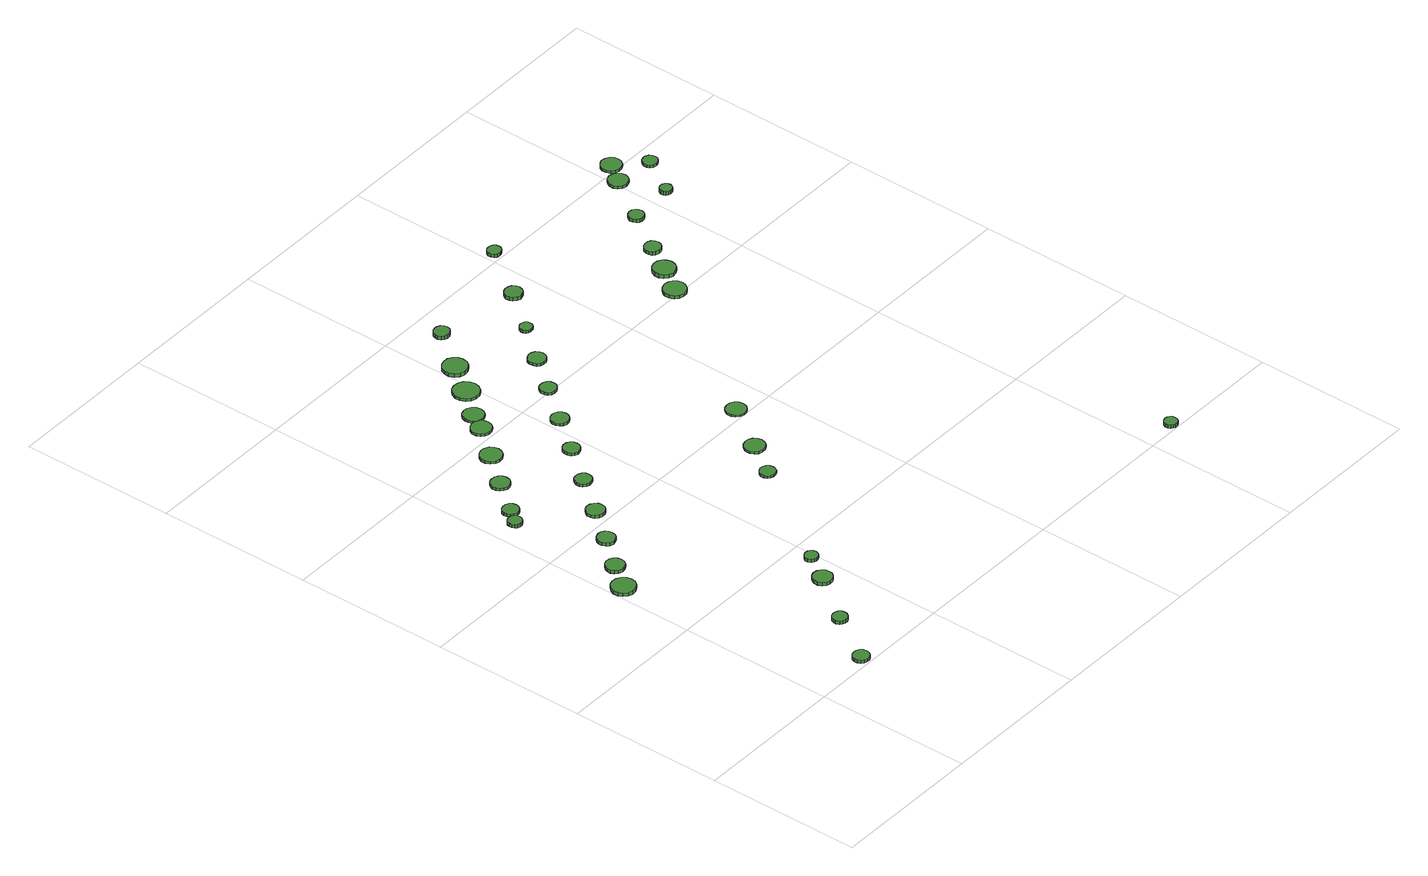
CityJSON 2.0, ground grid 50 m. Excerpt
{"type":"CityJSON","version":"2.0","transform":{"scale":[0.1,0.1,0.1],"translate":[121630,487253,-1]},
"CityObjects":{
"tree1":{"type":"SolitaryVegetationObject","attributes":{"function":"something"},"geometry":[{"type":"MultiSurface","lod":"1","boundaries":[[[0,1,2,3,4,5,6,7,8,9,10,11,12,13,14]],[[15,16,17,18,19,20,21,22,23,24,25,26,27,28,29]],[[0,29,28,1]],[[1,28,27,2]],[[2,27,26,3]],[[3,26,25,4]],[[4,25,24,5]],[[5,24,23,6]],[[6,23,22,7]],[[7,22,21,8]],[[8,21,20,9]],[[9,20,19,10]],[[10,19,18,11]],[[11,18,17,12]],[[12,17,16,13]],[[13,16,15,14]],[[14,15,29,0]]]}]},
"tree2":{"type":"SolitaryVegetationObject","attributes":{"function":"something"},"geometry":[{"type":"MultiSurface","lod":"1","boundaries":[[[30,31,32,33,34,35,36,37,38,39,40,41,42,43,44]],[[45,46,47,48,49,50,51,52,53,54,55,56,57,58,59]],[[30,59,58,31]],[[31,58,57,32]],[[32,57,56,33]],[[33,56,55,34]],[[34,55,54,35]],[[35,54,53,36]],[[36,53,52,37]],[[37,52,51,38]],[[38,51,50,39]],[[39,50,49,40]],[[40,49,48,41]],[[41,48,47,42]],[[42,47,46,43]],[[43,46,45,44]],[[44,45,59,30]]]}]},
"tree3":{"type":"SolitaryVegetationObject","attributes":{"function":"something"},"geometry":[{"type":"MultiSurface","lod":"1","boundaries":[[[60,61,62,63,64,65,66,67,68,69,70,71,72,73,74]],[[75,76,77,78,79,80,81,82,83,84,85,86,87,88,89]],[[60,89,88,61]],[[61,88,87,62]],[[62,87,86,63]],[[63,86,85,64]],[[64,85,84,65]],[[65,84,83,66]],[[66,83,82,67]],[[67,82,81,68]],[[68,81,80,69]],[[69,80,79,70]],[[70,79,78,71]],[[71,78,77,72]],[[72,77,76,73]],[[73,76,75,74]],[[74,75,89,60]]]}]},
"tree4":{"type":"SolitaryVegetationObject","attributes":{"function":"something"},"geometry":[{"type":"MultiSurface","lod":"1","boundaries":[[[90,91,92,93,94,95,96,97,98,99,100,101,102,103,104]],[[105,106,107,108,109,110,111,112,113,114,115,116,117,118,119]],[[90,119,118,91]],[[91,118,117,92]],[[92,117,116,93]],[[93,116,115,94]],[[94,115,114,95]],[[95,114,113,96]],[[96,113,112,97]],[[97,112,111,98]],[[98,111,110,99]],[[99,110,109,100]],[[100,109,108,101]],[[101,108,107,102]],[[102,107,106,103]],[[103,106,105,104]],[[104,105,119,90]]]}]},
"tree5":{"type":"SolitaryVegetationObject","attributes":{"function":"something"},"geometry":[{"type":"MultiSurface","lod":"1","boundaries":[[[120,121,122,123,124,125,126,127,128,129,130,131,132,133,134]],[[135,136,137,138,139,140,141,142,143,144,145,146,147,148,149]],[[120,149,148,121]],[[121,148,147,122]],[[122,147,146,123]],[[123,146,145,124]],[[124,145,144,125]],[[125,144,143,126]],[[126,143,142,127]],[[127,142,141,128]],[[128,141,140,129]],[[129,140,139,130]],[[130,139,138,131]],[[131,138,137,132]],[[132,137,136,133]],[[133,136,135,134]],[[134,135,149,120]]]}]},
"tree6":{"type":"SolitaryVegetationObject","attributes":{"function":"something"},"geometry":[{"type":"MultiSurface","lod":"1","boundaries":[[[150,151,152,153,154,155,156,157,158,159,160,161,162,163,164]],[[165,166,167,168,169,170,171,172,173,174,175,176,177,178,179]],[[150,179,178,151]],[[151,178,177,152]],[[152,177,176,153]],[[153,176,175,154]],[[154,175,174,155]],[[155,174,173,156]],[[156,173,172,157]],[[157,172,171,158]],[[158,171,170,159]],[[159,170,169,160]],[[160,169,168,161]],[[161,168,167,162]],[[162,167,166,163]],[[163,166,165,164]],[[164,165,179,150]]]}]},
"tree7":{"type":"SolitaryVegetationObject","attributes":{"function":"something"},"geometry":[{"type":"MultiSurface","lod":"1","boundaries":[[[180,181,182,183,184,185,186,187,188,189,190,191,192,193,194]],[[195,196,197,198,199,200,201,202,203,204,205,206,207,208,209]],[[180,209,208,181]],[[181,208,207,182]],[[182,207,206,183]],[[183,206,205,184]],[[184,205,204,185]],[[185,204,203,186]],[[186,203,202,187]],[[187,202,201,188]],[[188,201,200,189]],[[189,200,199,190]],[[190,199,198,191]],[[191,198,197,192]],[[192,197,196,193]],[[193,196,195,194]],[[194,195,209,180]]]}]},
"tree8":{"type":"SolitaryVegetationObject","attributes":{"function":"something"},"geometry":[{"type":"MultiSurface","lod":"1","boundaries":[[[210,211,212,213,214,215,216,217,218,219,220,221,222,223,224]],[[225,226,227,228,229,230,231,232,233,234,235,236,237,238,239]],[[210,239,238,211]],[[211,238,237,212]],[[212,237,236,213]],[[213,236,235,214]],[[214,235,234,215]],[[215,234,233,216]],[[216,233,232,217]],[[217,232,231,218]],[[218,231,230,219]],[[219,230,229,220]],[[220,229,228,221]],[[221,228,227,222]],[[222,227,226,223]],[[223,226,225,224]],[[224,225,239,210]]]}]},
"tree9":{"type":"SolitaryVegetationObject","attributes":{"function":"something"},"geometry":[{"type":"MultiSurface","lod":"1","boundaries":[[[240,241,242,243,244,245,246,247,248,249,250,251,252,253,254]],[[255,256,257,258,259,260,261,262,263,264,265,266,267,268,269]],[[240,269,268,241]],[[241,268,267,242]],[[242,267,266,243]],[[243,266,265,244]],[[244,265,264,245]],[[245,264,263,246]],[[246,263,262,247]],[[247,262,261,248]],[[248,261,260,249]],[[249,260,259,250]],[[250,259,258,251]],[[251,258,257,252]],[[252,257,256,253]],[[253,256,255,254]],[[254,255,269,240]]]}]},
"tree10":{"type":"SolitaryVegetationObject","attributes":{"function":"something"},"geometry":[{"type":"MultiSurface","lod":"1","boundaries":[[[270,271,272,273,274,275,276,277,278,279,280,281,282,283,284]],[[285,286,287,288,289,290,291,292,293,294,295,296,297,298,299]],[[270,299,298,271]],[[271,298,297,272]],[[272,297,296,273]],[[273,296,295,274]],[[274,295,294,275]],[[275,294,293,276]],[[276,293,292,277]],[[277,292,291,278]],[[278,291,290,279]],[[279,290,289,280]],[[280,289,288,281]],[[281,288,287,282]],[[282,287,286,283]],[[283,286,285,284]],[[284,285,299,270]]]}]},
"tree11":{"type":"SolitaryVegetationObject","attributes":{"function":"something"},"geometry":[{"type":"MultiSurface","lod":"1","boundaries":[[[300,301,302,303,304,305,306,307,308,309,310,311,312,313,314]],[[315,316,317,318,319,320,321,322,323,324,325,326,327,328,329]],[[300,329,328,301]],[[301,328,327,302]],[[302,327,326,303]],[[303,326,325,304]],[[304,325,324,305]],[[305,324,323,306]],[[306,323,322,307]],[[307,322,321,308]],[[308,321,320,309]],[[309,320,319,310]],[[310,319,318,311]],[[311,318,317,312]],[[312,317,316,313]],[[313,316,315,314]],[[314,315,329,300]]]}]},
"tree12":{"type":"SolitaryVegetationObject","attributes":{"function":"something"},"geometry":[{"type":"MultiSurface","lod":"1","boundaries":[[[330,331,332,333,334,335,336,337,338,339,340,341,342,343,344]],[[345,346,347,348,349,350,351,352,353,354,355,356,357,358,359]],[[330,359,358,331]],[[331,358,357,332]],[[332,357,356,333]],[[333,356,355,334]],[[334,355,354,335]],[[335,354,353,336]],[[336,353,352,337]],[[337,352,351,338]],[[338,351,350,339]],[[339,350,349,340]],[[340,349,348,341]],[[341,348,347,342]],[[342,347,346,343]],[[343,346,345,344]],[[344,345,359,330]]]}]},
"tree13":{"type":"SolitaryVegetationObject","attributes":{"function":"something"},"geometry":[{"type":"MultiSurface","lod":"1","boundaries":[[[360,361,362,363,364,365,366,367,368,369,370,371,372,373,374]],[[375,376,377,378,379,380,381,382,383,384,385,386,387,388,389]],[[360,389,388,361]],[[361,388,387,362]],[[362,387,386,363]],[[363,386,385,364]],[[364,385,384,365]],[[365,384,383,366]],[[366,383,382,367]],[[367,382,381,368]],[[368,381,380,369]],[[369,380,379,370]],[[370,379,378,371]],[[371,378,377,372]],[[372,377,376,373]],[[373,376,375,374]],[[374,375,389,360]]]}]},
"tree14":{"type":"SolitaryVegetationObject","attributes":{"function":"something"},"geometry":[{"type":"MultiSurface","lod":"1","boundaries":[[[390,391,392,393,394,395,396,397,398,399,400,401,402,403,404]],[[405,406,407,408,409,410,411,412,413,414,415,416,417,418,419]],[[390,419,418,391]],[[391,418,417,392]],[[392,417,416,393]],[[393,416,415,394]],[[394,415,414,395]],[[395,414,413,396]],[[396,413,412,397]],[[397,412,411,398]],[[398,411,410,399]],[[399,410,409,400]],[[400,409,408,401]],[[401,408,407,402]],[[402,407,406,403]],[[403,406,405,404]],[[404,405,419,390]]]}]},
"tree15":{"type":"SolitaryVegetationObject","attributes":{"function":"something"},"geometry":[{"type":"MultiSurface","lod":"1","boundaries":[[[420,421,422,423,424,425,426,427,428,429,430,431,432,433,434]],[[435,436,437,438,439,440,441,442,443,444,445,446,447,448,449]],[[420,449,448,421]],[[421,448,447,422]],[[422,447,446,423]],[[423,446,445,424]],[[424,445,444,425]],[[425,444,443,426]],[[426,443,442,427]],[[427,442,441,428]],[[428,441,440,429]],[[429,440,439,430]],[[430,439,438,431]],[[431,438,437,432]],[[432,437,436,433]],[[433,436,435,434]],[[434,435,449,420]]]}]},
"tree16":{"type":"SolitaryVegetationObject","attributes":{"function":"something"},"geometry":[{"type":"MultiSurface","lod":"1","boundaries":[[[450,451,452,453,454,455,456,457,458,459,460,461,462,463,464]],[[465,466,467,468,469,470,471,472,473,474,475,476,477,478,479]],[[450,479,478,451]],[[451,478,477,452]],[[452,477,476,453]],[[453,476,475,454]],[[454,475,474,455]],[[455,474,473,456]],[[456,473,472,457]],[[457,472,471,458]],[[458,471,470,459]],[[459,470,469,460]],[[460,469,468,461]],[[461,468,467,462]],[[462,467,466,463]],[[463,466,465,464]],[[464,465,479,450]]]}]},
"tree17":{"type":"SolitaryVegetationObject","attributes":{"function":"something"},"geometry":[{"type":"MultiSurface","lod":"1","boundaries":[[[480,481,482,483,484,485,486,487,488,489,490,491,492,493,494]],[[495,496,497,498,499,500,501,502,503,504,505,506,507,508,509]],[[480,509,508,481]],[[481,508,507,482]],[[482,507,506,483]],[[483,506,505,484]],[[484,505,504,485]],[[485,504,503,486]],[[486,503,502,487]],[[487,502,501,488]],[[488,501,500,489]],[[489,500,499,490]],[[490,499,498,491]],[[491,498,497,492]],[[492,497,496,493]],[[493,496,495,494]],[[494,495,509,480]]]}]},
"tree18":{"type":"SolitaryVegetationObject","attributes":{"function":"something"},"geometry":[{"type":"MultiSurface","lod":"1","boundaries":[[[510,511,512,513,514,515,516,517,518,519,520,521,522,523,524]],[[525,526,527,528,529,530,531,532,533,534,535,536,537,538,539]],[[510,539,538,511]],[[511,538,537,512]],[[512,537,536,513]],[[513,536,535,514]],[[514,535,534,515]],[[515,534,533,516]],[[516,533,532,517]],[[517,532,531,518]],[[518,531,530,519]],[[519,530,529,520]],[[520,529,528,521]],[[521,528,527,522]],[[522,527,526,523]],[[523,526,525,524]],[[524,525,539,510]]]}]},
"tree19":{"type":"SolitaryVegetationObject","attributes":{"function":"something"},"geometry":[{"type":"MultiSurface","lod":"1","boundaries":[[[540,541,542,543,544,545,546,547,548,549,550,551,552,553,554]],[[555,556,557,558,559,560,561,562,563,564,565,566,567,568,569]],[[540,569,568,541]],[[541,568,567,542]],[[542,567,566,543]],[[543,566,565,544]],[[544,565,564,545]],[[545,564,563,546]],[[546,563,562,547]],[[547,562,561,548]],[[548,561,560,549]],[[549,560,559,550]],[[550,559,558,551]],[[551,558,557,552]],[[552,557,556,553]],[[553,556,555,554]],[[554,555,569,540]]]}]},
"tree20":{"type":"SolitaryVegetationObject","attributes":{"function":"something"},"geometry":[{"type":"MultiSurface","lod":"1","boundaries":[[[570,571,572,573,574,575,576,577,578,579,580,581,582,583,584]],[[585,586,587,588,589,590,591,592,593,594,595,596,597,598,599]],[[570,599,598,571]],[[571,598,597,572]],[[572,597,596,573]],[[573,596,595,574]],[[574,595,594,575]],[[575,594,593,576]],[[576,593,592,577]],[[577,592,591,578]],[[578,591,590,579]],[[579,590,589,580]],[[580,589,588,581]],[[581,588,587,582]],[[582,587,586,583]],[[583,586,585,584]],[[584,585,599,570]]]}]},
"tree21":{"type":"SolitaryVegetationObject","attributes":{"function":"something"},"geometry":[{"type":"MultiSurface","lod":"1","boundaries":[[[600,601,602,603,604,605,606,607,608,609,610,611,612,613,614]],[[615,616,617,618,619,620,621,622,623,624,625,626,627,628,629]],[[600,629,628,601]],[[601,628,627,602]],[[602,627,626,603]],[[603,626,625,604]],[[604,625,624,605]],[[605,624,623,606]],[[606,623,622,607]],[[607,622,621,608]],[[608,621,620,609]],[[609,620,619,610]],[[610,619,618,611]],[[611,618,617,612]],[[612,617,616,613]],[[613,616,615,614]],[[614,615,629,600]]]}]},
"tree22":{"type":"SolitaryVegetationObject","attributes":{"function":"something"},"geometry":[{"type":"MultiSurface","lod":"1","boundaries":[[[630,631,632,633,634,635,636,637,638,639,640,641,642,643,644]],[[645,646,647,648,649,650,651,652,653,654,655,656,657,658,659]],[[630,659,658,631]],[[631,658,657,632]],[[632,657,656,633]],[[633,656,655,634]],[[634,655,654,635]],[[635,654,653,636]],[[636,653,652,637]],[[637,652,651,638]],[[638,651,650,639]],[[639,650,649,640]],[[640,649,648,641]],[[641,648,647,642]],[[642,647,646,643]],[[643,646,645,644]],[[644,645,659,630]]]}]},
"tree23":{"type":"SolitaryVegetationObject","attributes":{"function":"something"},"geometry":[{"type":"MultiSurface","lod":"1","boundaries":[[[660,661,662,663,664,665,666,667,668,669,670,671,672,673,674]],[[675,676,677,678,679,680,681,682,683,684,685,686,687,688,689]],[[660,689,688,661]],[[661,688,687,662]],[[662,687,686,663]],[[663,686,685,664]],[[664,685,684,665]],[[665,684,683,666]],[[666,683,682,667]],[[667,682,681,668]],[[668,681,680,669]],[[669,680,679,670]],[[670,679,678,671]],[[671,678,677,672]],[[672,677,676,673]],[[673,676,675,674]],[[674,675,689,660]]]}]},
"tree24":{"type":"SolitaryVegetationObject","attributes":{"function":"something"},"geometry":[{"type":"MultiSurface","lod":"1","boundaries":[[[690,691,692,693,694,695,696,697,698,699,700,701,702,703,704]],[[705,706,707,708,709,710,711,712,713,714,715,716,717,718,719]],[[690,719,718,691]],[[691,718,717,692]],[[692,717,716,693]],[[693,716,715,694]],[[694,715,714,695]],[[695,714,713,696]],[[696,713,712,697]],[[697,712,711,698]],[[698,711,710,699]],[[699,710,709,700]],[[700,709,708,701]],[[701,708,707,702]],[[702,707,706,703]],[[703,706,705,704]],[[704,705,719,690]]]}]},
"tree25":{"type":"SolitaryVegetationObject","attributes":{"function":"something"},"geometry":[{"type":"MultiSurface","lod":"1","boundaries":[[[720,721,722,723,724,725,726,727,728,729,730,731,732,733,734]],[[735,736,737,738,739,740,741,742,743,744,745,746,747,748,749]],[[720,749,748,721]],[[721,748,747,722]],[[722,747,746,723]],[[723,746,745,724]],[[724,745,744,725]],[[725,744,743,726]],[[726,743,742,727]],[[727,742,741,728]],[[728,741,740,729]],[[729,740,739,730]],[[730,739,738,731]],[[731,738,737,732]],[[732,737,736,733]],[[733,736,735,734]],[[734,735,749,720]]]}]},
"tree26":{"type":"SolitaryVegetationObject","attributes":{"function":"something"},"geometry":[{"type":"MultiSurface","lod":"1","boundaries":[[[750,751,752,753,754,755,756,757,758,759,760,761,762,763,764]],[[765,766,767,768,769,770,771,772,773,774,775,776,777,778,779]],[[750,779,778,751]],[[751,778,777,752]],[[752,777,776,753]],[[753,776,775,754]],[[754,775,774,755]],[[755,774,773,756]],[[756,773,772,757]],[[757,772,771,758]],[[758,771,770,759]],[[759,770,769,760]],[[760,769,768,761]],[[761,768,767,762]],[[762,767,766,763]],[[763,766,765,764]],[[764,765,779,750]]]}]},
"tree27":{"type":"SolitaryVegetationObject","attributes":{"function":"something"},"geometry":[{"type":"MultiSurface","lod":"1","boundaries":[[[780,781,782,783,784,785,786,787,788,789,790,791,792,793,794]],[[795,796,797,798,799,800,801,802,803,804,805,806,807,808,809]],[[780,809,808,781]],[[781,808,807,782]],[[782,807,806,783]],[[783,806,805,784]],[[784,805,804,785]],[[785,804,803,786]],[[786,803,802,787]],[[787,802,801,788]],[[788,801,800,789]],[[789,800,799,790]],[[790,799,798,791]],[[791,798,797,792]],[[792,797,796,793]],[[793,796,795,794]],[[794,795,809,780]]]}]},
"tree28":{"type":"SolitaryVegetationObject","attributes":{"function":"something"},"geometry":[{"type":"MultiSurface","lod":"1","boundaries":[[[810,811,812,813,814,815,816,817,818,819,820,821,822,823,824]],[[825,826,827,828,829,830,831,832,833,834,835,836,837,838,839]],[[810,839,838,811]],[[811,838,837,812]],[[812,837,836,813]],[[813,836,835,814]],[[814,835,834,815]],[[815,834,833,816]],[[816,833,832,817]],[[817,832,831,818]],[[818,831,830,819]],[[819,830,829,820]],[[820,829,828,821]],[[821,828,827,822]],[[822,827,826,823]],[[823,826,825,824]],[[824,825,839,810]]]}]},
"tree29":{"type":"SolitaryVegetationObject","attributes":{"function":"something"},"geometry":[{"type":"MultiSurface","lod":"1","boundaries":[[[840,841,842,843,844,845,846,847,848,849,850,851,852,853,854]],[[855,856,857,858,859,860,861,862,863,864,865,866,867,868,869]],[[840,869,868,841]],[[841,868,867,842]],[[842,867,866,843]],[[843,866,865,844]],[[844,865,864,845]],[[845,864,863,846]],[[846,863,862,847]],[[847,862,861,848]],[[848,861,860,849]],[[849,860,859,850]],[[850,859,858,851]],[[851,858,857,852]],[[852,857,856,853]],[[853,856,855,854]],[[854,855,869,840]]]}]},
"tree30":{"type":"SolitaryVegetationObject","attributes":{"function":"something"},"geometry":[{"type":"MultiSurface","lod":"1","boundaries":[[[870,871,872,873,874,875,876,877,878,879,880,881,882,883,884]],[[885,886,887,888,889,890,891,892,893,894,895,896,897,898,899]],[[870,899,898,871]],[[871,898,897,872]],[[872,897,896,873]],[[873,896,895,874]],[[874,895,894,875]],[[875,894,893,876]],[[876,893,892,877]],[[877,892,891,878]],[[878,891,890,879]],[[879,890,889,880]],[[880,889,888,881]],[[881,888,887,882]],[[882,887,886,883]],[[883,886,885,884]],[[884,885,899,870]]]}]},
"tree31":{"type":"SolitaryVegetationObject","attributes":{"function":"something"},"geometry":[{"type":"MultiSurface","lod":"1","boundaries":[[[900,901,902,903,904,905,906,907,908,909,910,911,912,913,914]],[[915,916,917,918,919,920,921,922,923,924,925,926,927,928,929]],[[900,929,928,901]],[[901,928,927,902]],[[902,927,926,903]],[[903,926,925,904]],[[904,925,924,905]],[[905,924,923,906]],[[906,923,922,907]],[[907,922,921,908]],[[908,921,920,909]],[[909,920,919,910]],[[910,919,918,911]],[[911,918,917,912]],[[912,917,916,913]],[[913,916,915,914]],[[914,915,929,900]]]}]},
"tree32":{"type":"SolitaryVegetationObject","attributes":{"function":"something"},"geometry":[{"type":"MultiSurface","lod":"1","boundaries":[[[930,931,932,933,934,935,936,937,938,939,940,941,942,943,944]],[[945,946,947,948,949,950,951,952,953,954,955,956,957,958,959]],[[930,959,958,931]],[[931,958,957,932]],[[932,957,956,933]],[[933,956,955,934]],[[934,955,954,935]],[[935,954,953,936]],[[936,953,952,937]],[[937,952,951,938]],[[938,951,950,939]],[[939,950,949,940]],[[940,949,948,941]],[[941,948,947,942]],[[942,947,946,943]],[[943,946,945,944]],[[944,945,959,930]]]}]},
"tree33":{"type":"SolitaryVegetationObject","attributes":{"function":"something"},"geometry":[{"type":"MultiSurface","lod":"1","boundaries":[[[960,961,962,963,964,965,966,967,968,969,970,971,972,973,974]],[[975,976,977,978,979,980,981,982,983,984,985,986,987,988,989]],[[960,989,988,961]],[[961,988,987,962]],[[962,987,986,963]],[[963,986,985,964]],[[964,985,984,965]],[[965,984,983,966]],[[966,983,982,967]],[[967,982,981,968]],[[968,981,980,969]],[[969,980,979,970]],[[970,979,978,971]],[[971,978,977,972]],[[972,977,976,973]],[[973,976,975,974]],[[974,975,989,960]]]}]},
"tree34":{"type":"SolitaryVegetationObject","attributes":{"function":"something"},"geometry":[{"type":"MultiSurface","lod":"1","boundaries":[[[990,991,992,993,994,995,996,997,998,999,1000,1001,1002,1003,1004]],[[1005,1006,1007,1008,1009,1010,1011,1012,1013,1014,1015,1016,1017,1018,1019]],[[990,1019,1018,991]],[[991,1018,1017,992]],[[992,1017,1016,993]],[[993,1016,1015,994]],[[994,1015,1014,995]],[[995,1014,1013,996]],[[996,1013,1012,997]],[[997,1012,1011,998]],[[998,1011,1010,999]],[[999,1010,1009,1000]],[[1000,1009,1008,1001]],[[1001,1008,1007,1002]],[[1002,1007,1006,1003]],[[1003,1006,1005,1004]],[[1004,1005,1019,990]]]}]},
"tree35":{"type":"SolitaryVegetationObject","attributes":{"function":"something"},"geometry":[{"type":"MultiSurface","lod":"1","boundaries":[[[1020,1021,1022,1023,1024,1025,1026,1027,1028,1029,1030,1031,1032,1033,1034]],[[1035,1036,1037,1038,1039,1040,1041,1042,1043,1044,1045,1046,1047,1048,1049]],[[1020,1049,1048,1021]],[[1021,1048,1047,1022]],[[1022,1047,1046,1023]],[[1023,1046,1045,1024]],[[1024,1045,1044,1025]],[[1025,1044,1043,1026]],[[1026,1043,1042,1027]],[[1027,1042,1041,1028]],[[1028,1041,1040,1029]],[[1029,1040,1039,1030]],[[1030,1039,1038,1031]],[[1031,1038,1037,1032]],[[1032,1037,1036,1033]],[[1033,1036,1035,1034]],[[1034,1035,1049,1020]]]}]},
"tree36":{"type":"SolitaryVegetationObject","attributes":{"function":"something"},"geometry":[{"type":"MultiSurface","lod":"1","boundaries":[[[1050,1051,1052,1053,1054,1055,1056,1057,1058,1059,1060,1061,1062,1063,1064]],[[1065,1066,1067,1068,1069,1070,1071,1072,1073,1074,1075,1076,1077,1078,1079]],[[1050,1079,1078,1051]],[[1051,1078,1077,1052]],[[1052,1077,1076,1053]],[[1053,1076,1075,1054]],[[1054,1075,1074,1055]],[[1055,1074,1073,1056]],[[1056,1073,1072,1057]],[[1057,1072,1071,1058]],[[1058,1071,1070,1059]],[[1059,1070,1069,1060]],[[1060,1069,1068,1061]],[[1061,1068,1067,1062]],[[1062,1067,1066,1063]],[[1063,1066,1065,1064]],[[1064,1065,1079,1050]]]}]},
"tree37":{"type":"SolitaryVegetationObject","attributes":{"function":"something"},"geometry":[{"type":"MultiSurface","lod":"1","boundaries":[[[1080,1081,1082,1083,1084,1085,1086,1087,1088,1089,1090,1091,1092,1093,1094]],[[1095,1096,1097,1098,1099,1100,1101,1102,1103,1104,1105,1106,1107,1108,1109]],[[1080,1109,1108,1081]],[[1081,1108,1107,1082]],[[1082,1107,1106,1083]],[[1083,1106,1105,1084]],[[1084,1105,1104,1085]],[[1085,1104,1103,1086]],[[1086,1103,1102,1087]],[[1087,1102,1101,1088]],[[1088,1101,1100,1089]],[[1089,1100,1099,1090]],[[1090,1099,1098,1091]],[[1091,1098,1097,1092]],[[1092,1097,1096,1093]],[[1093,1096,1095,1094]],[[1094,1095,1109,1080]]]}]}
},
"vertices":[
[236,32,16],[234,43,16],[228,52,16],[218,57,16],[208,58,16],[197,55,16],[189,48,16],[185,38,16],[185,27,16],[189,17,16],[197,10,16],[208,6,16],[218,7,16],[228,13,16],[234,22,16],[234,22,6],[228,13,6],[218,7,6],[208,6,6],[197,10,6],[189,17,6],[185,27,6],[185,38,6],[189,48,6],[197,55,6],[208,58,6],[218,57,6],[228,52,6],[234,43,6],[236,32,6],
[78,763,18],[75,779,18],[66,791,18],[52,799,18],[36,801,18],[21,796,18],[10,786,18],[3,771,18],[3,755,18],[10,741,18],[21,731,18],[36,726,18],[52,727,18],[66,735,18],[75,748,18],[75,748,6],[66,735,6],[52,727,6],[36,726,6],[21,731,6],[10,741,6],[3,755,6],[3,771,6],[10,786,6],[21,796,6],[36,801,6],[52,799,6],[66,791,6],[75,779,6],[78,763,6],
[132,843,18],[129,855,18],[122,865,18],[111,871,18],[99,873,18],[87,869,18],[78,860,18],[73,849,18],[73,837,18],[78,826,18],[87,817,18],[99,813,18],[111,815,18],[122,821,18],[129,831,18],[129,831,6],[122,821,6],[111,815,6],[99,813,6],[87,817,6],[78,826,6],[73,837,6],[73,849,6],[78,860,6],[87,869,6],[99,873,6],[111,871,6],[122,865,6],[129,855,6],[132,843,6],
[332,188,22],[330,198,22],[324,206,22],[315,211,22],[306,212,22],[296,209,22],[289,203,22],[285,193,22],[285,184,22],[289,174,22],[296,168,22],[306,165,22],[315,166,22],[324,171,22],[330,179,22],[330,179,10],[324,171,10],[315,166,10],[306,165,10],[296,168,10],[289,174,10],[285,184,10],[285,193,10],[289,203,10],[296,209,10],[306,212,10],[315,211,10],[324,206,10],[330,198,10],[332,188,10],
[105,1193,20],[104,1202,20],[98,1209,20],[90,1214,20],[81,1215,20],[72,1212,20],[65,1206,20],[62,1197,20],[62,1188,20],[65,1180,20],[72,1173,20],[81,1171,20],[90,1171,20],[98,1176,20],[104,1184,20],[104,1184,8],[98,1176,8],[90,1171,8],[81,1171,8],[72,1173,8],[65,1180,8],[62,1188,8],[62,1197,8],[65,1206,8],[72,1212,8],[81,1215,8],[90,1214,8],[98,1209,8],[104,1202,8],[105,1193,8],
[215,943,17],[212,954,17],[206,964,17],[195,970,17],[184,971,17],[172,967,17],[164,959,17],[159,948,17],[159,937,17],[164,926,17],[172,918,17],[184,914,17],[195,916,17],[206,921,17],[212,931,17],[212,931,6],[206,921,6],[195,916,6],[184,914,6],[172,918,6],[164,926,6],[159,937,6],[159,948,6],[164,959,6],[172,967,6],[184,971,6],[195,970,6],[206,964,6],[212,954,6],[215,943,6],
[144,1237,18],[142,1247,18],[136,1256,18],[126,1261,18],[116,1262,18],[105,1259,18],[97,1252,18],[93,1242,18],[93,1231,18],[97,1222,18],[105,1214,18],[116,1211,18],[126,1212,18],[136,1218,18],[142,1226,18],[142,1226,8],[136,1218,8],[126,1212,8],[116,1211,8],[105,1214,8],[97,1222,8],[93,1231,8],[93,1242,8],[97,1252,8],[105,1259,8],[116,1262,8],[126,1261,8],[136,1256,8],[142,1247,8],[144,1237,8],
[452,342,23],[450,355,23],[442,365,23],[432,371,23],[419,373,23],[407,369,23],[398,360,23],[393,349,23],[393,336,23],[398,325,23],[407,316,23],[419,312,23],[432,314,23],[442,320,23],[450,330,23],[450,330,11],[442,320,11],[432,314,11],[419,312,11],[407,316,11],[398,325,11],[393,336,11],[393,349,11],[398,360,11],[407,369,11],[419,373,11],[432,371,11],[442,365,11],[450,355,11],[452,342,11],
[298,1048,17],[296,1060,17],[288,1069,17],[278,1075,17],[266,1077,17],[254,1073,17],[245,1065,17],[240,1054,17],[240,1042,17],[245,1031,17],[254,1022,17],[266,1019,17],[278,1020,17],[288,1026,17],[296,1036,17],[296,1036,7],[288,1026,7],[278,1020,7],[266,1019,7],[254,1022,7],[245,1031,7],[240,1042,7],[240,1054,7],[245,1065,7],[254,1073,7],[266,1077,7],[278,1075,7],[288,1069,7],[296,1060,7],[298,1048,7],
[227,1338,18],[225,1350,18],[217,1360,18],[207,1366,18],[194,1367,18],[182,1363,18],[173,1355,18],[168,1344,18],[168,1331,18],[173,1320,18],[182,1312,18],[194,1308,18],[207,1309,18],[217,1315,18],[225,1325,18],[225,1325,9],[217,1315,9],[207,1309,9],[194,1308,9],[182,1312,9],[173,1320,9],[168,1331,9],[168,1344,9],[173,1355,9],[182,1363,9],[194,1367,9],[207,1366,9],[217,1360,9],[225,1350,9],[227,1338,9],
[507,434,17],[505,443,17],[500,450,17],[493,454,17],[484,455,17],[476,453,17],[469,447,17],[465,439,17],[465,430,17],[469,422,17],[476,416,17],[484,413,17],[493,414,17],[500,419,17],[505,426,17],[505,426,6],[500,419,6],[493,414,6],[484,413,6],[476,416,6],[469,422,6],[465,430,6],[465,439,6],[469,447,6],[476,453,6],[484,455,6],[493,454,6],[500,450,6],[505,443,6],[507,434,6],
[385,1164,17],[383,1175,17],[376,1184,17],[366,1189,17],[355,1190,17],[345,1187,17],[337,1180,17],[332,1169,17],[332,1158,17],[337,1148,17],[345,1141,17],[355,1137,17],[366,1139,17],[376,1144,17],[383,1153,17],[383,1153,8],[376,1144,8],[366,1139,8],[355,1137,8],[345,1141,8],[337,1148,8],[332,1158,8],[332,1169,8],[337,1180,8],[345,1187,8],[355,1190,8],[366,1189,8],[376,1184,8],[383,1175,8],[385,1164,8],
[317,1439,18],[314,1453,18],[306,1465,18],[293,1472,18],[279,1474,18],[265,1469,18],[254,1460,18],[248,1447,18],[248,1432,18],[254,1419,18],[265,1409,18],[279,1405,18],[293,1406,18],[306,1413,18],[314,1425,18],[314,1425,10],[306,1413,10],[293,1406,10],[279,1405,10],[265,1409,10],[254,1419,10],[248,1432,10],[248,1447,10],[254,1460,10],[265,1469,10],[279,1474,10],[293,1472,10],[306,1465,10],[314,1453,10],[317,1439,10],
[397,1540,18],[394,1553,18],[386,1564,18],[374,1571,18],[361,1572,18],[348,1568,18],[338,1559,18],[332,1547,18],[332,1533,18],[338,1521,18],[348,1512,18],[361,1508,18],[374,1509,18],[386,1516,18],[394,1527,18],[394,1527,10],[386,1516,10],[374,1509,10],[361,1508,10],[348,1512,10],[338,1521,10],[332,1533,10],[332,1547,10],[338,1559,10],[348,1568,10],[361,1572,10],[374,1571,10],[386,1564,10],[394,1553,10],[397,1540,10],
[477,1280,18],[475,1291,18],[468,1300,18],[459,1306,18],[447,1307,18],[437,1304,18],[428,1296,18],[424,1286,18],[424,1275,18],[428,1264,18],[437,1257,18],[447,1253,18],[459,1255,18],[468,1260,18],[475,1269,18],[475,1269,9],[468,1260,9],[459,1255,9],[447,1253,9],[437,1257,9],[428,1264,9],[424,1275,9],[424,1286,9],[428,1296,9],[437,1304,9],[447,1307,9],[459,1306,9],[468,1300,9],[475,1291,9],[477,1280,9],
[431,1595,18],[428,1609,18],[420,1620,18],[408,1627,18],[394,1628,18],[381,1624,18],[371,1615,18],[366,1602,18],[366,1589,18],[371,1576,18],[381,1567,18],[394,1563,18],[408,1564,18],[420,1571,18],[428,1582,18],[428,1582,10],[420,1571,10],[408,1564,10],[394,1563,10],[381,1567,10],[371,1576,10],[366,1589,10],[366,1602,10],[371,1615,10],[381,1624,10],[394,1628,10],[408,1627,10],[420,1620,10],[428,1609,10],[431,1595,10],
[743,779,14],[741,789,14],[735,797,14],[726,802,14],[715,804,14],[705,800,14],[698,793,14],[694,784,14],[694,774,14],[698,764,14],[705,757,14],[715,754,14],[726,755,14],[735,760,14],[741,769,14],[741,769,6],[735,760,6],[726,755,6],[715,754,6],[705,757,6],[698,764,6],[694,774,6],[694,784,6],[698,793,6],[705,800,6],[715,804,6],[726,802,6],[735,797,6],[741,789,6],[743,779,6],
[568,1393,17],[565,1405,17],[558,1414,17],[548,1420,17],[537,1421,17],[525,1418,17],[517,1410,17],[512,1399,17],[512,1387,17],[517,1376,17],[525,1369,17],[537,1365,17],[548,1366,17],[558,1372,17],[565,1382,17],[565,1382,9],[558,1372,9],[548,1366,9],[537,1365,9],[525,1369,9],[517,1376,9],[512,1387,9],[512,1399,9],[517,1410,9],[525,1418,9],[537,1421,9],[548,1420,9],[558,1414,9],[565,1405,9],[568,1393,9],
[513,1682,18],[510,1698,18],[500,1712,18],[485,1721,18],[468,1723,18],[451,1717,18],[439,1706,18],[432,1690,18],[432,1673,18],[439,1657,18],[451,1646,18],[468,1641,18],[485,1642,18],[500,1651,18],[510,1665,18],[510,1665,9],[500,1651,9],[485,1642,9],[468,1641,9],[451,1646,9],[439,1657,9],[432,1673,9],[432,1690,9],[439,1706,9],[451,1717,9],[468,1723,9],[485,1721,9],[500,1712,9],[510,1698,9],[513,1682,9],
[822,883,14],[819,896,14],[811,907,14],[799,914,14],[786,915,14],[773,911,14],[763,902,14],[758,890,14],[758,876,14],[763,864,14],[773,855,14],[786,851,14],[799,852,14],[811,859,14],[819,870,14],[819,870,6],[811,859,6],[799,852,6],[786,851,6],[773,855,6],[763,864,6],[758,876,6],[758,890,6],[763,902,6],[773,911,6],[786,915,6],[799,914,6],[811,907,6],[819,896,6],[822,883,6],
[578,1776,21],[575,1792,21],[565,1805,21],[551,1813,21],[535,1814,21],[520,1809,21],[508,1799,21],[502,1784,21],[502,1768,21],[508,1753,21],[520,1742,21],[535,1737,21],[551,1739,21],[565,1747,21],[575,1760,21],[575,1760,9],[565,1747,9],[551,1739,9],[535,1737,9],[520,1742,9],[508,1753,9],[502,1768,9],[502,1784,9],[508,1799,9],[520,1809,9],[535,1814,9],[551,1813,9],[565,1805,9],[575,1792,9],[578,1776,9],
[656,1508,18],[654,1519,18],[647,1528,18],[638,1533,18],[627,1534,18],[616,1531,18],[608,1524,18],[604,1514,18],[604,1503,18],[608,1493,18],[616,1485,18],[627,1482,18],[638,1483,18],[647,1489,18],[654,1497,18],[654,1497,9],[647,1489,9],[638,1483,9],[627,1482,9],[616,1485,9],[608,1493,9],[604,1503,9],[604,1514,9],[608,1524,9],[616,1531,9],[627,1534,9],[638,1533,9],[647,1528,9],[654,1519,9],[656,1508,9],
[922,1031,13],[919,1044,13],[911,1055,13],[900,1062,13],[887,1063,13],[874,1059,13],[864,1050,13],[859,1038,13],[859,1025,13],[864,1013,13],[874,1004,13],[887,999,13],[900,1001,13],[911,1008,13],[919,1018,13],[919,1018,7],[911,1008,7],[900,1001,7],[887,999,7],[874,1004,7],[864,1013,7],[859,1025,7],[859,1038,7],[864,1050,7],[874,1059,7],[887,1063,7],[900,1062,7],[911,1055,7],[919,1044,7],[922,1031,7],
[746,1620,17],[744,1631,17],[737,1641,17],[727,1647,17],[715,1648,17],[704,1644,17],[695,1637,17],[691,1626,17],[691,1614,17],[695,1603,17],[704,1595,17],[715,1592,17],[727,1593,17],[737,1599,17],[744,1608,17],[744,1608,8],[737,1599,8],[727,1593,8],[715,1592,8],[704,1595,8],[695,1603,8],[691,1614,8],[691,1626,8],[695,1637,8],[704,1644,8],[715,1648,8],[727,1647,8],[737,1641,8],[744,1631,8],[746,1620,8],
[666,1905,22],[664,1915,22],[658,1924,22],[649,1929,22],[639,1930,22],[629,1927,22],[621,1920,22],[617,1910,22],[617,1900,22],[621,1891,22],[629,1884,22],[639,1881,22],[649,1882,22],[658,1887,22],[664,1895,22],[664,1895,9],[658,1887,9],[649,1882,9],[639,1881,9],[629,1884,9],[621,1891,9],[617,1900,9],[617,1910,9],[621,1920,9],[629,1927,9],[639,1930,9],[649,1929,9],[658,1924,9],[664,1915,9],[666,1905,9],
[832,1735,18],[831,1743,18],[826,1750,18],[818,1754,18],[810,1755,18],[802,1752,18],[796,1747,18],[793,1739,18],[793,1731,18],[796,1723,18],[802,1718,18],[810,1715,18],[818,1716,18],[826,1720,18],[831,1727,18],[831,1727,8],[826,1720,8],[818,1716,8],[810,1715,8],[802,1718,8],[796,1723,8],[793,1731,8],[793,1739,8],[796,1747,8],[802,1752,8],[810,1755,8],[818,1754,8],[826,1750,8],[831,1743,8],[832,1735,8],
[938,1859,24],[936,1870,24],[929,1880,24],[919,1885,24],[908,1887,24],[897,1883,24],[888,1875,24],[883,1865,24],[883,1853,24],[888,1843,24],[897,1835,24],[908,1831,24],[919,1833,24],[929,1838,24],[936,1848,24],[936,1848,11],[929,1838,11],[919,1833,11],[908,1831,11],[897,1835,11],[888,1843,11],[883,1853,11],[883,1865,11],[888,1875,11],[897,1883,11],[908,1887,11],[919,1885,11],[929,1880,11],[936,1870,11],[938,1859,11],
[1629,21,23],[1627,29,23],[1622,36,23],[1615,40,23],[1606,41,23],[1598,38,23],[1592,33,23],[1588,25,23],[1588,16,23],[1592,8,23],[1598,3,23],[1606,0,23],[1615,1,23],[1622,5,23],[1627,12,23],[1627,12,11],[1622,5,11],[1615,1,11],[1606,0,11],[1598,3,11],[1592,8,11],[1588,16,11],[1588,25,11],[1592,33,11],[1598,38,11],[1606,41,11],[1615,40,11],[1622,36,11],[1627,29,11],[1629,21,11],
[1051,2024,24],[1049,2033,24],[1044,2040,24],[1036,2044,24],[1027,2045,24],[1019,2043,24],[1012,2037,24],[1008,2028,24],[1008,2020,24],[1012,2011,24],[1019,2005,24],[1027,2003,24],[1036,2004,24],[1044,2008,24],[1049,2015,24],[1049,2015,12],[1044,2008,12],[1036,2004,12],[1027,2003,12],[1019,2005,12],[1012,2011,12],[1008,2020,12],[1008,2028,12],[1012,2037,12],[1019,2043,12],[1027,2045,12],[1036,2044,12],[1044,2040,12],[1049,2033,12],[1051,2024,12],
[1252,1515,17],[1249,1530,17],[1240,1542,17],[1227,1549,17],[1212,1551,17],[1198,1546,17],[1187,1536,17],[1181,1523,17],[1181,1508,17],[1187,1494,17],[1198,1484,17],[1212,1480,17],[1227,1481,17],[1240,1489,17],[1249,1501,17],[1249,1501,7],[1240,1489,7],[1227,1481,7],[1212,1480,7],[1198,1484,7],[1187,1494,7],[1181,1508,7],[1181,1523,7],[1187,1536,7],[1198,1546,7],[1212,1551,7],[1227,1549,7],[1240,1542,7],[1249,1530,7],[1252,1515,7],
[1306,1597,20],[1303,1612,20],[1295,1624,20],[1282,1631,20],[1267,1633,20],[1253,1628,20],[1242,1618,20],[1236,1605,20],[1236,1590,20],[1242,1576,20],[1253,1567,20],[1267,1562,20],[1282,1564,20],[1295,1571,20],[1303,1583,20],[1303,1583,7],[1295,1571,7],[1282,1564,7],[1267,1562,7],[1253,1567,7],[1242,1576,7],[1236,1590,7],[1236,1605,7],[1242,1618,7],[1253,1628,7],[1267,1633,7],[1282,1631,7],[1295,1624,7],[1303,1612,7],[1306,1597,7],
[1349,1682,24],[1347,1692,24],[1341,1701,24],[1331,1706,24],[1321,1707,24],[1310,1704,24],[1302,1697,24],[1298,1687,24],[1298,1676,24],[1302,1666,24],[1310,1659,24],[1321,1656,24],[1331,1657,24],[1341,1662,24],[1347,1671,24],[1347,1671,12],[1341,1662,12],[1331,1657,12],[1321,1656,12],[1310,1659,12],[1302,1666,12],[1298,1676,12],[1298,1687,12],[1302,1697,12],[1310,1704,12],[1321,1707,12],[1331,1706,12],[1341,1701,12],[1347,1692,12],[1349,1682,12],
[1434,1810,25],[1432,1820,25],[1426,1828,25],[1417,1833,25],[1407,1834,25],[1398,1831,25],[1391,1824,25],[1387,1815,25],[1387,1805,25],[1391,1796,25],[1398,1789,25],[1407,1786,25],[1417,1787,25],[1426,1792,25],[1432,1800,25],[1432,1800,13],[1426,1792,13],[1417,1787,13],[1407,1786,13],[1398,1789,13],[1391,1796,13],[1387,1805,13],[1387,1815,13],[1391,1824,13],[1398,1831,13],[1407,1834,13],[1417,1833,13],[1426,1828,13],[1432,1820,13],[1434,1810,13],
[1545,1958,16],[1542,1971,16],[1534,1982,16],[1523,1988,16],[1510,1990,16],[1497,1986,16],[1488,1977,16],[1482,1965,16],[1482,1952,16],[1488,1940,16],[1497,1931,16],[1510,1927,16],[1523,1929,16],[1534,1935,16],[1542,1946,16],[1542,1946,7],[1534,1935,7],[1523,1929,7],[1510,1927,7],[1497,1931,7],[1488,1940,7],[1482,1952,7],[1482,1965,7],[1488,1977,7],[1497,1986,7],[1510,1990,7],[1523,1988,7],[1534,1982,7],[1542,1971,7],[1545,1958,7],
[1583,1825,22],[1581,1833,22],[1576,1839,22],[1569,1843,22],[1561,1844,22],[1554,1841,22],[1548,1836,22],[1544,1829,22],[1544,1820,22],[1548,1813,22],[1554,1808,22],[1561,1805,22],[1569,1806,22],[1576,1810,22],[1581,1817,22],[1581,1817,9],[1576,1810,9],[1569,1806,9],[1561,1805,9],[1554,1808,9],[1548,1813,9],[1544,1820,9],[1544,1829,9],[1548,1836,9],[1554,1841,9],[1561,1844,9],[1569,1843,9],[1576,1839,9],[1581,1833,9],[1583,1825,9],
[1591,2020,15],[1588,2034,15],[1580,2044,15],[1568,2051,15],[1555,2053,15],[1542,2048,15],[1532,2039,15],[1527,2027,15],[1527,2014,15],[1532,2001,15],[1542,1992,15],[1555,1988,15],[1568,1990,15],[1580,1996,15],[1588,2007,15],[1588,2007,7],[1580,1996,7],[1568,1990,7],[1555,1988,7],[1542,1992,7],[1532,2001,7],[1527,2014,7],[1527,2027,7],[1532,2039,7],[1542,2048,7],[1555,2053,7],[1568,2051,7],[1580,2044,7],[1588,2034,7],[1591,2020,7],
[1665,1944,16],[1663,1954,16],[1657,1962,16],[1648,1967,16],[1639,1968,16],[1629,1965,16],[1622,1958,16],[1618,1949,16],[1618,1939,16],[1622,1930,16],[1629,1924,16],[1639,1921,16],[1648,1922,16],[1657,1927,16],[1663,1935,16],[1663,1935,7],[1657,1927,7],[1648,1922,7],[1639,1921,7],[1629,1924,7],[1622,1930,7],[1618,1939,7],[1618,1949,7],[1622,1958,7],[1629,1965,7],[1639,1968,7],[1648,1967,7],[1657,1962,7],[1663,1954,7],[1665,1944,7]
]}
